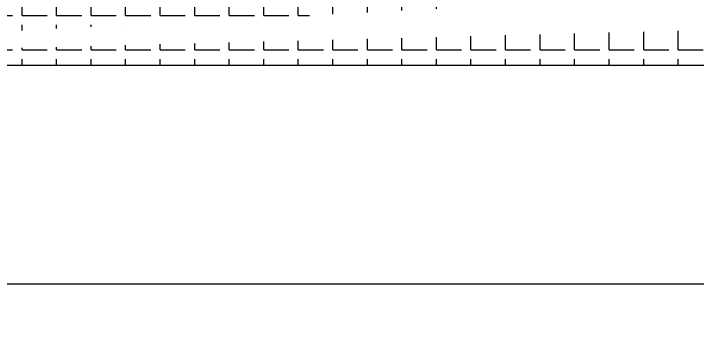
# Model space of a CAD drawing. Header units: millimetres. Extents: x 14343 to 15285, y -9166 to -7819.
# Drawn here: x 14954 to 15092.3, y -8505.4 to -8438.1 of the extents above; entities that cross this region are included whole.
import ezdxf

# ---------------------------------------------------------------- set-up
doc = ezdxf.new("R2010")
doc.units = ezdxf.units.MM

# ---------------------------------------------------------------- blocks, each defined once
blk = doc.blocks.new('u9')
h = blk.add_hatch()
h.set_pattern_fill('ANGLE', style=0)
h.set_pattern_definition([(0, (-14912.19285506293, 8458.280552477207), (0, 6.985), [5.08, -1.905]), (90, (-14912.19285506293, 8458.280552477207), (-6.985, 4.276937690724653e-16), [5.08, -1.905])])
edge = h.paths.add_edge_path()
edge.add_line((5.525407547675059, 67.75873201770446), (456.647691688655, 67.75873201770446))
edge.add_line((456.6485919315819, 44.25383608333868), (5.525407547669602, 44.25383608333868))
edge.add_arc((466.8265104278162, 50.13006006693286), 11.75244796718289, 149.9999999999897, 210.0000000000103)
edge.add_arc((446.4706734353476, 61.8825080341212), 11.75244796718289, 329.9999999999897, 390.0000000000103)
edge.add_arc((-4.652510948564668, 61.88250803411938), 11.75244796718289, 329.9999999999897, 390.0000000000103)
edge.add_arc((15.70332604390387, 50.13006006693104), 11.75244796718289, 149.9999999999897, 210.0000000000103)
h.paths.add_polyline_path([(451.0527773703434, 89.99070179118826), (451.0527773703434, 110.1463774668646), (463.0527773703434, 110.1463774668646), (463.0527773703434, 89.99070179118826)], flags=9)
at = {"color": 7}
blk.add_line((456.6485919315819, 44.25383608333868), (5.525407547669602, 44.25383608333868), dxfattribs=at)
at = {"layer": 'Defpoints', "color": 2}
for points in [[(0, 673.520345422703), (-470.9806695593998, 673.520345422703), (-470.9806695593998, 0), (0, 0)], [(-3.637978807091713e-12, 673.520345422703), (470.9806695593961, 673.520345422703), (470.9806695593961, 0), (-3.637978807091713e-12, 0)]]:
    blk.add_lwpolyline(points, close=True, dxfattribs=at)

msp = doc.modelspace()

# ---------------------------------------------------------------- block references
msp.add_blockref('u9', (14813.94824794438, -8492.810112410534))
at = {"rotation": 180}
msp.add_blockref('u9', (14813.94824794438, -8492.810112410534), dxfattribs=at)

doc.saveas('drawing.dxf')
